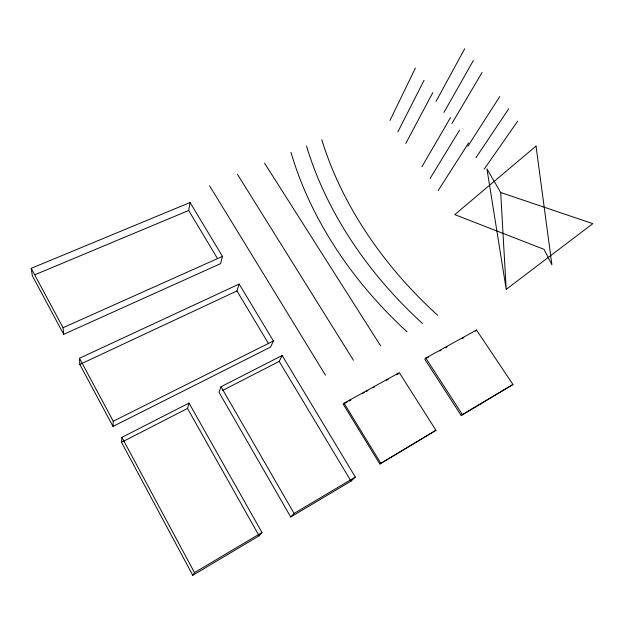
<?xml version="1.0" encoding="UTF-8"?>
<svg xmlns="http://www.w3.org/2000/svg" width="624" height="624" viewBox="0 0 624 624"><rect width="100%" height="100%" fill="white"/><g stroke="black" fill="none" stroke-linecap="round" stroke-linejoin="round"><path stroke-width="0.94" d="M113.014 426.426L113.248 421.239L79.459 358.27L239.156 284.053L273.406 340.954L270.605 347.053L113.014 426.426L79.802 364.432L79.459 358.27M121.516 442.307L121.906 437.377L189.025 403.088L261.963 532.522L259.108 535.813L192.754 575.297L121.516 442.307L187.512 408.447L189.025 403.088M217.581 258.664L188.682 210.475L190.07 202.511L31.2 268.343L32.339 275.816L63.679 334.324L220.576 263.648L222.495 256.378L190.07 202.511M79.802 364.432L236.948 290.948L239.156 284.053M221.029 386.74L219.008 392.293L290.714 517.007L351.023 481.127L355.321 477.048L282.165 355.508L221.029 386.74L294.083 513.435L290.714 517.007M389.984 120.463L415.381 68.055M222.448 390.523L279.209 361.397L282.165 355.508M397.862 131.914L424.055 80.278M405.795 143.442L432.806 92.609M436.082 101.345L464.724 48.703M443.937 112.429L473.374 60.52M421.863 166.787L450.536 117.585M451.862 123.607L482.095 72.431M429.991 178.604L459.521 130.244M438.188 190.515L468.577 143.013M467.883 146.211L499.762 96.564M192.754 575.297L194.477 572.621L261.963 532.522M475.987 157.654L508.708 108.787M484.154 169.174L517.733 121.111M343.247 404.227L344.042 403.198L399.313 372.676L435.965 430.303L379.821 463.991L343.247 404.227L347.49 401.887M425.779 358.059L424.765 359.19L461.222 415.561L512.959 384.501L476.51 330.049L425.779 358.059L462.368 414.593L461.222 415.561M475.363 331.227L476.51 330.049M379.821 463.991L435.965 430.303M506.212 289.364L592.8 223.642L500.69 192.504L486.946 168.886L506.212 289.364L500.69 192.504M294.083 513.435L355.321 477.048M462.368 414.593L512.959 384.501M349.183 400.943L350.883 400.007M362.755 393.448L364.447 392.512M366.148 391.576L367.84 390.64M372.926 387.824L374.626 386.888M386.498 380.328L388.198 379.392M396.677 374.704L398.369 373.768M427.12 357.887L428.688 357.022M439.616 350.984L441.168 350.126M445.333 347.818L447.026 346.882M462.134 338.536L463.804 337.615M113.248 421.239L273.406 340.954M63.679 334.324L63.055 327.709L222.495 256.378M35.03 274.693L188.682 210.475M264.553 163.16L380.601 345.805M237.424 174.283L353.434 360.274M344.042 403.198L380.749 463.148M209.539 185.718L325.463 375.164M236.948 290.948L268.624 343.754M279.209 361.397L351.023 481.127M187.512 408.447L259.108 535.813M31.2 268.343L63.055 327.709M121.906 437.377L194.477 572.621M437.744 315.377A342.506 249.725 36.8 0 1 321.766 139.698M422.503 323.497A344.776 253.469 36.7 0 1 306.493 145.961M407.012 331.742A347.077 257.299 36.6 0 1 290.971 152.326M536.016 146.078L454.779 214.625L544.042 249.335L551.905 264.763L536.016 146.078"/></g></svg>
